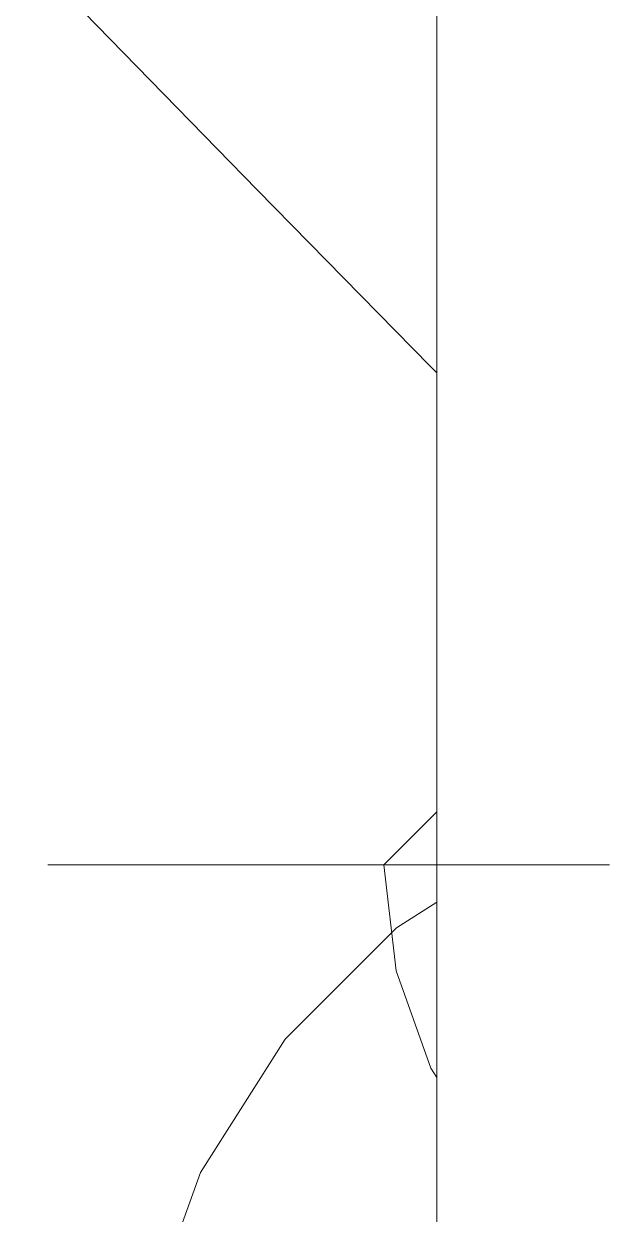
# Model space of a CAD drawing. Header units: inches. Extents: x -4010 to -1814, y 9846 to 12241.
# Drawn here: x -2658.53 to -2643.96, y 10878.39 to 10908.22 of the extents above; entities that cross this region are included whole.
import ezdxf

# ---------------------------------------------------------------- set-up
doc = ezdxf.new("R2010")
doc.units = ezdxf.units.IN
doc.header["$MEASUREMENT"] = 0
for name, color, linetype, lineweight in [('0-1', 7, 'Continuous', 5), ('0-2', 7, 'Continuous', 9), ('A-DETL-GENF-1', 253, 'Continuous', 9), ('A-WALL-1', 7, 'Continuous', 9)]:
    doc.layers.add(name, color=color, linetype=linetype, lineweight=lineweight)

# ---------------------------------------------------------------- blocks, each defined once
blk = doc.blocks.new('gold flame spirea 26749 - gold flame spirea 26749-2219969-UNIT PLANS - 1ST FLOOR')
at = {"layer": 'A-DETL-GENF-1'}
for p, q in [((-11.579, 0), (-10.25, 1.329)), ((-19.808, 0), (-20.008, 0)), ((-20.008, 0), (-19.844, 0)), ((-19.844, 0), (-19.677, 0)), ((-19.58, 0), (-19.808, 0)), ((-19.677, 0), (-19.506, 0)), ((-19.333, 0), (-19.58, 0)), ((-19.506, 0), (-19.333, 0)), ((-19.076, 0), (-19.333, 0)), ((-19.333, 0), (-19.157, 0)), ((-18.333, 0), (-19.264, 0)), ((-19.264, 0), (-19.118, 0)), ((-19.157, 0), (-18.978, 0)), ((-19.118, 0), (-18.918, 0)), ((-18.903, 0), (-19.077, 0)), ((-19.077, 0), (-18.932, 0)), ((-18.567, 0), (-19.076, 0)), ((-18.978, 0), (-18.798, 0)), ((-18.932, 0), (-18.79, 0)), ((-18.918, 0), (-18.677, 0)), ((-18.804, 0), (-18.903, 0)), ((-18.662, 0), (-18.845, 0)), ((-18.845, 0), (-18.642, 0)), ((-18.756, 0), (-18.804, 0)), ((-18.798, 0), (-18.333, 0)), ((-18.79, 0), (-18.648, 0)), ((-18.712, 0), (-18.756, 0)), ((-18.664, 0), (-18.712, 0)), ((-18.558, 0), (-18.705, 0)), ((-18.705, 0), (-18.418, 0)), ((-18.677, 0), (-18.408, 0)), ((-18.565, 0), (-18.664, 0)), ((-18.511, 0), (-18.662, 0)), ((-18.648, 0), (-18.507, 0)), ((-18.642, 0), (-18.43, 0)), ((-18.333, 0), (-18.567, 0)), ((-18.353, 0), (-18.565, 0)), ((-18.463, 0), (-18.558, 0)), ((-18.378, 0), (-18.511, 0)), ((-18.507, 0), (-18.365, 0)), ((-18.405, 0), (-18.463, 0)), ((-18.43, 0), (-18.219, 0)), ((-18.418, 0), (-18.235, 0)), ((-18.408, 0), (-18.122, 0)), ((-18.37, 0), (-18.405, 0)), ((-18.251, 0), (-18.378, 0)), ((-18.344, 0), (-18.37, 0)), ((-18.365, 0), (-18.222, 0)), ((-18.058, 0), (-18.353, 0)), ((-18.312, 0), (-18.344, 0)), ((-18.23, 0), (-18.333, 0)), ((-18.259, 0), (-18.312, 0)), ((-18.068, 0), (-18.259, 0)), ((-18.117, 0), (-18.251, 0)), ((-18.235, 0), (-18.14, 0)), ((-18.153, 0), (-18.23, 0)), ((-18.222, 0), (-18.077, 0)), ((-18.219, 0), (-18.016, 0)), ((-18.118, 0), (-18.153, 0)), ((-18.01, 0), (-18.147, 0)), ((-18.147, 0), (-17.899, 0)), ((-18.14, 0), (-18.118, 0)), ((-18.122, 0), (-17.833, 0)), ((-17.962, 0), (-18.117, 0)), ((-18.077, 0), (-17.806, 0)), ((-17.937, 0), (-18.068, 0)), ((-17.961, 0), (-18.058, 0)), ((-17.03, 0), (-18.054, 0)), ((-18.054, 0), (-17.779, 0)), ((-18.016, 0), (-17.83, 0)), ((-17.895, 0), (-18.01, 0)), ((-17.774, 0), (-17.962, 0)), ((-17.887, 0), (-17.961, 0)), ((-17.838, 0), (-17.937, 0)), ((-17.899, 0), (-17.699, 0)), ((-17.797, 0), (-17.895, 0)), ((-17.827, 0), (-17.887, 0)), ((-17.745, 0), (-17.838, 0)), ((-17.833, 0), (-17.554, 0)), ((-17.83, 0), (-17.67, 0)), ((-17.774, 0), (-17.827, 0)), ((-17.806, 0), (-17.634, 0)), ((-17.716, 0), (-17.797, 0)), ((-17.776, 0), (-17.794, 0)), ((-17.794, 0), (-17.774, 0)), ((-17.779, 0), (-17.336, 0)), ((-17.729, 0), (-17.776, 0)), ((-17.123, 0), (-17.774, 0)), ((-17.629, 0), (-17.745, 0)), ((-17.664, 0), (-17.729, 0)), ((-17.648, 0), (-17.716, 0)), ((-17.699, 0), (-17.535, 0)), ((-17.67, 0), (-17.542, 0)), ((-17.588, 0), (-17.664, 0)), ((-17.591, 0), (-17.648, 0)), ((-17.634, 0), (-17.532, 0)), ((-17.462, 0), (-17.629, 0)), ((-17.542, 0), (-17.591, 0)), ((-17.514, 0), (-17.588, 0)), ((-17.554, 0), (-17.03, 0)), ((-17.535, 0), (-17.397, 0)), ((-17.532, 0), (-17.469, 0)), ((-17.449, 0), (-17.514, 0)), ((-17.354, 0), (-17.495, 0)), ((-17.495, 0), (-17.445, 0)), ((-17.469, 0), (-17.416, 0)), ((-17.216, 0), (-17.462, 0)), ((-17.1, 0), (-17.449, 0)), ((-17.445, 0), (-17.398, 0)), ((-17.416, 0), (-17.341, 0)), ((-17.398, 0), (-17.352, 0)), ((-17.397, 0), (-17.274, 0)), ((-17.234, 0), (-17.354, 0)), ((-17.352, 0), (-17.304, 0)), ((-17.341, 0), (-17.216, 0)), ((-17.336, 0), (-17.146, 0)), ((-17.304, 0), (-17.192, 0)), ((-17.274, 0), (-17.155, 0)), ((-17.263, 0), (-16.851, 0)), ((-17.263, 0), (-16.274, 0)), ((-17.126, 0), (-17.234, 0)), ((-17.192, 0), (-17.123, 0)), ((-17.155, 0), (-17.03, 0)), ((-17.146, 0), (-16.961, 0)), ((-17.03, 0), (-17.142, 0)), ((-17.142, 0), (-17.137, 0)), ((-17.137, 0), (-17.045, 0)), ((-17.023, 0), (-17.126, 0)), ((-16.753, 0), (-17.1, 0)), ((-17.045, 0), (-16.897, 0)), ((-17.011, 0), (-17.036, 0)), ((-17.036, 0), (-16.997, 0)), ((-16.916, 0), (-17.023, 0)), ((-16.956, 0), (-17.011, 0)), ((-16.997, 0), (-16.861, 0)), ((-16.961, 0), (-16.771, 0)), ((-16.904, 0), (-16.956, 0)), ((-16.657, 0), (-16.937, 0)), ((-16.937, 0), (-16.886, 0)), ((-16.658, 0), (-16.916, 0)), ((-16.886, 0), (-16.904, 0)), ((-16.897, 0), (-16.724, 0)), ((-16.861, 0), (-16.801, 0)), ((-16.851, 0), (-16.515, 0)), ((-16.801, 0), (-16.772, 0)), ((-16.772, 0), (-16.762, 0)), ((-16.771, 0), (-16.565, 0)), ((-16.762, 0), (-16.757, 0)), ((-16.757, 0), (-16.747, 0)), ((-16.451, 0), (-16.753, 0)), ((-16.747, 0), (-16.718, 0)), ((-16.724, 0), (-16.556, 0)), ((-16.718, 0), (-16.658, 0)), ((-16.431, 0), (-16.657, 0)), ((-16.565, 0), (-16.25, 0)), ((-16.556, 0), (-16.425, 0)), ((-16.515, 0), (-15.951, 0)), ((-16.237, 0), (-16.451, 0)), ((-16.248, 0), (-16.431, 0)), ((-16.425, 0), (-16.425, 0)), ((-16.425, 0), (-16.405, 0)), ((-16.405, 0), (-16.37, 0)), ((-16.37, 0), (-16.319, 0)), ((-16.319, 0), (-16.256, 0)), ((-16.258, 0), (-16.316, 0)), ((-16.316, 0), (-16.274, 0)), ((-16.132, 0), (-16.258, 0)), ((-16.256, 0), (-16.099, 0)), ((-16.25, 0), (-16.156, 0)), ((-16.094, 0), (-16.248, 0)), ((-16.156, 0), (-16.237, 0)), ((-15.804, 0), (-16.132, 0)), ((-16.099, 0), (-15.964, 0)), ((-15.956, 0), (-16.094, 0)), ((-15.964, 0), (-15.848, 0)), ((-15.823, 0), (-15.956, 0)), ((-15.951, 0), (-15.661, 0)), ((-15.848, 0), (-15.62, 0)), ((-15.681, 0), (-15.823, 0)), ((-15.666, 0), (-15.804, 0)), ((-15.445, 0), (-15.681, 0)), ((-15.588, 0), (-15.666, 0)), ((-15.661, 0), (-15.325, 0)), ((-15.62, 0), (-15.48, 0)), ((-15.517, 0), (-15.588, 0)), ((-15.444, 0), (-15.517, 0)), ((-15.48, 0), (-15.303, 0)), ((-15.27, 0), (-15.445, 0)), ((-15.376, 0), (-15.444, 0)), ((-15.317, 0), (-15.376, 0)), ((-15.182, 0), (-15.355, 0)), ((-15.355, 0), (-15.177, 0)), ((-15.13, 0), (-15.355, 0)), ((-15.355, 0), (-15.004, 0)), ((-15.325, 0), (-14.913, 0)), ((-15.275, 0), (-15.317, 0)), ((-15.303, 0), (-15.076, 0)), ((-15.255, 0), (-15.275, 0)), ((-15.145, 0), (-15.27, 0)), ((-15.129, 0), (-15.262, 0)), ((-15.262, 0), (-15.255, 0)), ((-15.03, 0), (-15.182, 0)), ((-15.177, 0), (-15.014, 0)), ((-15.058, 0), (-15.145, 0)), ((-14.771, 0), (-15.13, 0)), ((-14.996, 0), (-15.129, 0)), ((-15.076, 0), (-15.081, 0)), ((-15.081, 0), (-15.028, 0)), ((-14.998, 0), (-15.058, 0)), ((-14.901, 0), (-15.03, 0)), ((-15.028, 0), (-14.941, 0)), ((-15.014, 0), (-14.859, 0)), ((-15.004, 0), (-14.703, 0)), ((-14.953, 0), (-14.998, 0)), ((-14.862, 0), (-14.996, 0)), ((-14.913, 0), (-14.953, 0)), ((-14.941, 0), (-14.842, 0)), ((-14.799, 0), (-14.901, 0)), ((-14.729, 0), (-14.862, 0)), ((-14.859, 0), (-14.709, 0)), ((-14.842, 0), (-14.754, 0)), ((-14.73, 0), (-14.799, 0)), ((-14.618, 0), (-14.771, 0)), ((-14.754, 0), (-14.7, 0)), ((-14.697, 0), (-14.73, 0)), ((-14.596, 0), (-14.729, 0)), ((-14.709, 0), (-14.559, 0)), ((-14.7, 0), (-14.704, 0)), ((-14.704, 0), (-14.697, 0)), ((-14.703, 0), (-14.438, 0)), ((-14.469, 0), (-14.618, 0)), ((-14.462, 0), (-14.596, 0)), ((-14.559, 0), (-14.403, 0)), ((-14.337, 0), (-14.475, 0)), ((-14.475, 0), (-14.442, 0)), ((-14.314, 0), (-14.469, 0)), ((-14.329, 0), (-14.462, 0)), ((-14.442, 0), (-14.421, 0)), ((-14.438, 0), (-14.193, 0)), ((-14.421, 0), (-14.408, 0)), ((-14.408, 0), (-14.396, 0)), ((-14.403, 0), (-14.238, 0)), ((-14.396, 0), (-14.383, 0)), ((-14.383, 0), (-14.362, 0)), ((-14.362, 0), (-14.329, 0)), ((-14.214, 0), (-14.337, 0)), ((-14.145, 0), (-14.314, 0)), ((-14.238, 0), (-14.22, 0)), ((-14.22, 0), (-14.194, 0)), ((-14.1, 0), (-14.214, 0)), ((-14.194, 0), (-14.154, 0)), ((-14.193, 0), (-13.712, 0)), ((-14.154, 0), (-14.09, 0)), ((-14.124, 0), (-14.145, 0)), ((-14.082, 0), (-14.124, 0)), ((-13.867, 0), (-14.1, 0)), ((-14.09, 0), (-13.995, 0)), ((-14.017, 0), (-14.082, 0)), ((-13.93, 0), (-14.017, 0)), ((-13.995, 0), (-13.68, 0)), ((-13.822, 0), (-13.93, 0)), ((-13.736, 0), (-13.867, 0)), ((-13.54, 0), (-13.822, 0)), ((-13.585, 0), (-13.736, 0)), ((-13.712, 0), (-13.447, 0)), ((-13.68, 0), (-13.613, 0)), ((-12.47, 0), (-13.633, 0)), ((-13.633, 0), (-13.596, 0)), ((-13.613, 0), (-13.566, 0)), ((-13.596, 0), (-13.582, 0)), ((-13.59, 0), (-13.591, 0)), ((-13.591, 0), (-13.578, 0)), ((-13.584, 0), (-13.59, 0)), ((-12.584, 0), (-13.585, 0)), ((-13.582, 0), (-13.584, 0)), ((-13.578, 0), (-13.54, 0)), ((-13.566, 0), (-13.528, 0)), ((-13.528, 0), (-13.485, 0)), ((-13.485, 0), (-13.427, 0)), ((-13.447, 0), (-13.289, 0)), ((-13.427, 0), (-13.34, 0)), ((-13.34, 0), (-13.215, 0)), ((-13.248, 0), (-13.308, 0)), ((-13.308, 0), (-13.086, 0)), ((-13.289, 0), (-13.127, 0)), ((-13.192, 0), (-13.248, 0)), ((-13.215, 0), (-12.749, 0)), ((-13.133, 0), (-13.192, 0)), ((-13.065, 0), (-13.133, 0)), ((-13.127, 0), (-12.962, 0)), ((-13.086, 0), (-12.934, 0)), ((-12.982, 0), (-13.065, 0)), ((-12.879, 0), (-12.982, 0)), ((-12.962, 0), (-12.794, 0)), ((-12.934, 0), (-12.816, 0)), ((-12.749, 0), (-12.879, 0)), ((-12.816, 0), (-12.698, 0)), ((-12.794, 0), (-12.625, 0)), ((-12.698, 0), (-12.546, 0)), ((-12.625, 0), (-12.455, 0)), ((-12.53, 0), (-12.584, 0)), ((-12.546, 0), (-12.327, 0)), ((-12.454, 0), (-12.53, 0)), ((-12.351, 0), (-12.47, 0)), ((-12.455, 0), (-12.284, 0)), ((-12.364, 0), (-12.454, 0)), ((-12.27, 0), (-12.364, 0)), ((-12.259, 0), (-12.351, 0)), ((-12.327, 0), (-12.005, 0)), ((-12.284, 0), (-12.097, 0)), ((-12.18, 0), (-12.27, 0)), ((-12.189, 0), (-12.259, 0)), ((-12.136, 0), (-12.189, 0)), ((-12.103, 0), (-12.18, 0)), ((-12.005, 0), (-12.136, 0)), ((-12.049, 0), (-12.103, 0)), ((-12.097, 0), (-12.014, 0)), ((-12.006, 0), (-12.049, 0)), ((-12.014, 0), (-11.923, 0)), ((-11.935, 0), (-12.006, 0)), ((-11.843, 0), (-11.935, 0)), ((-11.923, 0), (-11.813, 0)), ((-11.8, 0), (-11.912, 0)), ((-11.912, 0), (-11.76, 0)), ((-11.74, 0), (-11.843, 0)), ((-11.813, 0), (-11.673, 0)), ((-11.711, 0), (-11.8, 0)), ((-11.76, 0), (-11.644, 0)), ((-11.633, 0), (-11.74, 0)), ((-11.642, 0), (-11.711, 0)), ((-11.673, 0), (-11.493, 0)), ((-11.644, 0), (-11.55, 0)), ((-11.589, 0), (-11.642, 0)), ((-11.532, 0), (-11.633, 0)), ((-11.595, 0), (-11.603, 0)), ((-11.603, 0), (-11.575, 0)), ((-11.544, 0), (-11.595, 0)), ((-11.549, 0), (-11.589, 0)), ((-11.579, 0), (-11.273, -2.653)), ((-11.575, 0), (-11.52, 0)), ((-11.55, 0), (-11.468, 0)), ((-11.518, 0), (-11.549, 0)), ((-11.443, 0), (-11.544, 0)), ((-11.445, 0), (-11.532, 0)), ((-11.52, 0), (-11.445, 0)), ((-11.493, 0), (-11.518, 0)), ((-11.468, 0), (-11.385, 0)), ((-11.282, 0), (-11.443, 0)), ((-11.385, 0), (-11.289, 0)), ((-11.289, 0), (-11.167, 0)), ((-10.25, 0), (-11.282, 0)), ((-11.167, 0), (-11.005, 0)), ((-10.95, 0), (-11.074, 0)), ((-11.074, 0), (-9.957, 0)), ((-11.005, 0), (-10.896, 0)), ((-10.867, 0), (-10.95, 0)), ((-10.896, 0), (-10.838, 0)), ((-10.829, 0), (-10.867, 0)), ((-10.838, 0), (-10.829, 0)), ((-9.957, 0), (-9.953, 0)), ((-9.953, 0), (-9.89, 0)), ((-9.89, 0), (-9.79, 0)), ((-9.79, 0), (-9.675, 0)), ((-9.675, 0), (-9.565, 0)), ((-9.545, 0), (-9.585, 0)), ((-9.585, 0), (-9.402, 0)), ((-9.565, 0), (-9.481, 0)), ((-9.525, 0), (-9.545, 0)), ((-9.517, 0), (-9.525, 0)), ((-9.514, 0), (-9.517, 0)), ((-9.506, 0), (-9.514, 0)), ((-9.486, 0), (-9.506, 0)), ((-9.446, 0), (-9.486, 0)), ((-9.481, 0), (-9.446, 0)), ((-9.402, 0), (-9.274, 0)), ((-9.274, 0), (-9.177, 0)), ((-9.177, 0), (-9.09, 0)), ((-9.09, 0), (-8.851, 0)), ((-8.851, 0), (-8.655, 0)), ((-8.655, 0), (-7.91, 0)), ((-7.898, 0), (-7.931, 0)), ((-7.931, 0), (-7.93, 0)), ((-7.93, 0), (-7.894, 0)), ((-7.91, 0), (-7.817, 0)), ((-7.829, 0), (-7.898, 0)), ((-7.894, 0), (-7.825, 0)), ((-7.724, 0), (-7.829, 0)), ((-7.825, 0), (-7.724, 0)), ((-7.817, 0), (-7.743, 0)), ((-7.743, 0), (-7.691, 0)), ((-7.677, 0), (-7.724, 0)), ((-7.724, 0), (-7.524, 0)), ((-7.691, 0), (-7.661, 0)), ((-7.656, 0), (-7.677, 0)), ((-7.661, 0), (-7.656, 0)), ((-7.524, 0), (-7.358, 0)), ((-7.358, 0), (-7.219, 0)), ((-7.219, 0), (-7.1, 0)), ((-7.1, 0), (-6.993, 0)), ((-6.993, 0), (-6.793, 0)), ((-6.793, 0), (-6.558, 0)), ((-6.558, 0), (-6.368, 0)), ((-6.368, 0), (-6.209, 0)), ((-6.209, 0), (-6.065, 0)), ((-6.065, 0), (-5.923, 0)), ((-11.273, -2.653), (-10.401, -5.09)), ((-10.401, -5.09), (-10.25, -5.327))]:
    blk.add_line(p, q, dxfattribs=at)
blk = doc.blocks.new('switchgrass 26764 - switchgrass 26764-V18-UNIT PLANS - 1ST FLOOR')
at = {"layer": 'A-DETL-GENF-1'}
for p, q in [((7.82, 10.426), (7.653, 10.594)), ((12.159, 6.005), (7.82, 10.426)), ((18.013, 0), (12.159, 6.005))]:
    blk.add_line(p, q, dxfattribs=at)
blk = doc.blocks.new('switchgrass 26764 - switchgrass 26764-V21-UNIT PLANS - 1ST FLOOR')
at = {"layer": 'A-DETL-GENF-1'}
for p, q in [((16.181, -7.918), (17.537, -4.127)), ((14.053, -11.263), (16.181, -7.918)), ((11.263, -14.053), (14.053, -11.263)), ((10.25, -14.697), (11.263, -14.053))]:
    blk.add_line(p, q, dxfattribs=at)
blk = doc.blocks.new('CTR - 1st Phase - Shell_rvt-1-UNIT PLANS - 1ST FLOOR')
at = {"layer": 'A-WALL-1'}
blk.add_line((-2648.174, 10857.389), (-2648.174, 10940.189), dxfattribs=at)
at = {"layer": '0-2', "rotation": 180}
for name, p in [('switchgrass 26764 - switchgrass 26764-V18-UNIT PLANS - 1ST FLOOR', (-2640.521, 10910.064)), ('switchgrass 26764 - switchgrass 26764-V21-UNIT PLANS - 1ST FLOOR', (-2637.924, 10871.514))]:
    blk.add_blockref(name, p, dxfattribs=at)
at = {"layer": '0-2'}
blk.add_blockref('gold flame spirea 26749 - gold flame spirea 26749-2219969-UNIT PLANS - 1ST FLOOR', (-2637.924, 10887.139), dxfattribs=at)

msp = doc.modelspace()

# ---------------------------------------------------------------- block references
at = {"layer": '0-1'}
msp.add_blockref('CTR - 1st Phase - Shell_rvt-1-UNIT PLANS - 1ST FLOOR', (0, 0), dxfattribs=at)

doc.saveas('drawing.dxf')
